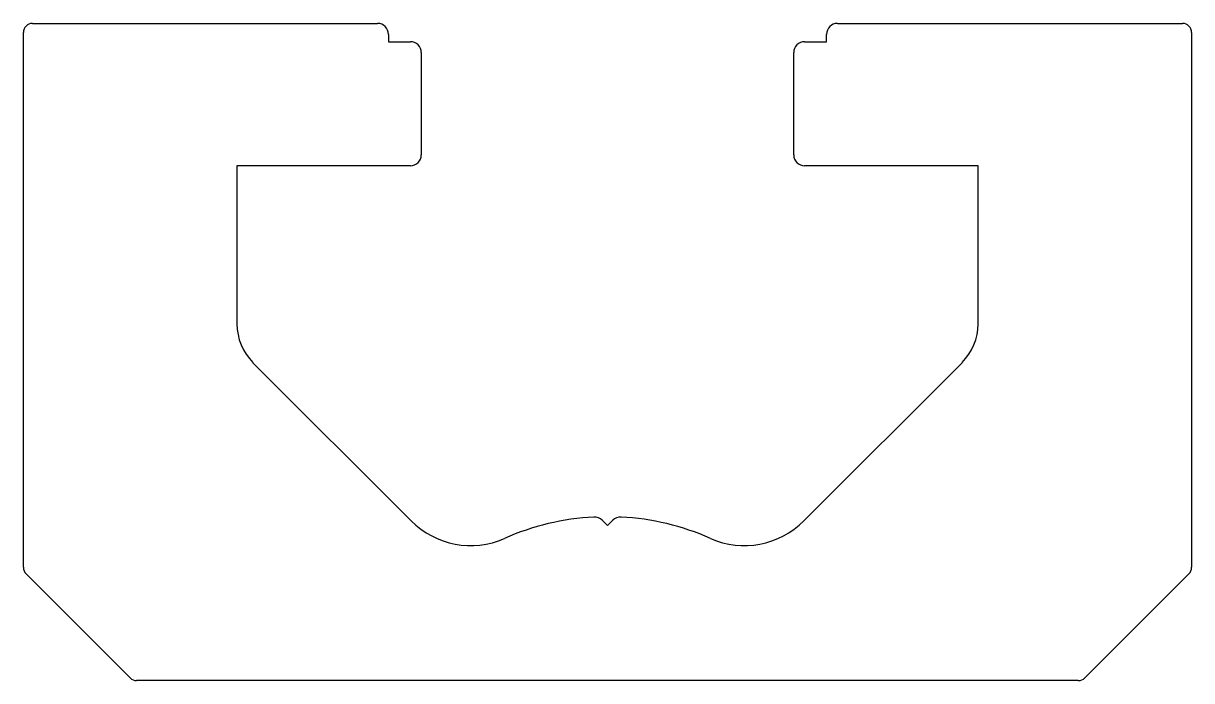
# Model space of a CAD drawing. Extents: x 1835.8 to 1867.8, y 1252.8 to 1270.8.
import ezdxf

# ---------------------------------------------------------------- set-up
doc = ezdxf.new("R2010")
doc.units = 0
doc.layers.get('0').update_dxf_attribs({"linetype": 'CONTINUOUS'})

msp = doc.modelspace()

# ---------------------------------------------------------------- linework, layer by layer
for p, q in [((1836.088, 1270.842), (1845.538, 1270.842)), ((1858.138, 1270.842), (1867.588, 1270.842)), ((1835.838, 1255.946), (1835.838, 1270.592)), ((1845.838, 1270.542), (1845.838, 1270.341)), ((1857.838, 1270.341), (1857.838, 1270.542)), ((1867.838, 1270.592), (1867.838, 1255.946)), ((1845.838, 1270.341), (1846.438, 1270.341)), ((1857.238, 1270.341), (1857.838, 1270.341)), ((1846.738, 1270.041), (1846.738, 1267.241)), ((1856.938, 1267.241), (1856.938, 1270.041)), ((1841.688, 1266.941), (1841.688, 1262.611)), ((1846.438, 1266.941), (1841.688, 1266.941)), ((1861.988, 1266.941), (1857.238, 1266.941)), ((1861.988, 1262.611), (1861.988, 1266.941)), ((1842.127, 1261.55), (1846.461, 1257.216)), ((1857.214, 1257.216), (1861.548, 1261.55)), ((1851.696, 1257.235), (1851.838, 1257.092)), ((1851.838, 1257.092), (1851.98, 1257.235)), ((1838.765, 1252.916), (1835.911, 1255.769)), ((1867.765, 1255.769), (1864.911, 1252.916)), ((1864.734, 1252.842), (1838.941, 1252.842))]:
    msp.add_line(p, q)
for centre, radius, start, end in [((1836.088, 1270.592), 0.25, 90, 180), ((1845.538, 1270.542), 0.3, 0, 90), ((1858.138, 1270.542), 0.3, 90, 180), ((1867.588, 1270.592), 0.25, 0, 90), ((1846.438, 1270.041), 0.3, 0, 90), ((1857.238, 1270.041), 0.3, 90, 180), ((1846.438, 1267.241), 0.3, 270, 0), ((1857.238, 1267.241), 0.3, 180, 270), ((1843.188, 1262.611), 1.5, 180, 224.9999), ((1860.488, 1262.611), 1.5, 315.0001, 360), ((1851.838, 1250.332), 7, 93.0324, 113.78), ((1851.483, 1257.022), 0.3, 44.9969, 93.0324), ((1852.192, 1257.022), 0.3, 86.9674, 135), ((1851.838, 1250.332), 7, 66.2199, 86.9674), ((1848.088, 1258.842), 2.3, 224.9999, 293.78), ((1855.588, 1258.842), 2.3, 246.2199, 315.0001), ((1836.088, 1255.946), 0.25, 180, 225), ((1867.588, 1255.946), 0.25, 315, 0), ((1838.941, 1253.092), 0.25, 225, 270), ((1864.734, 1253.092), 0.25, 270, 315)]:
    msp.add_arc(centre, radius, start, end)

doc.saveas('drawing.dxf')
